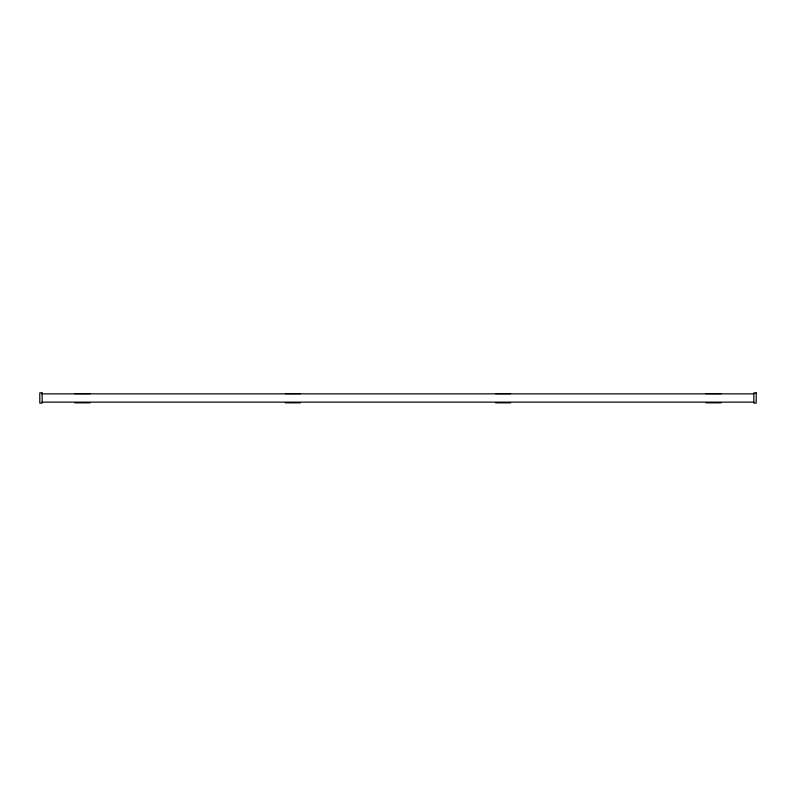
<?xml version="1.0" encoding="UTF-8"?>
<svg xmlns="http://www.w3.org/2000/svg" width="796" height="796" viewBox="0 0 796 796"><rect width="100%" height="100%" fill="white"/><g stroke="black" fill="none" stroke-linecap="round" stroke-linejoin="round"><path stroke-width="1.19" d="M74.884 393.662L89.958 393.662M285.366 393.662L300.44 393.662M495.56 393.662L510.634 393.662M706.042 393.662L721.116 393.662M42.138 393.861L753.862 393.861M42.138 402.139L753.862 402.139M74.884 402.836L89.958 402.836M285.366 402.836L300.44 402.836M495.56 402.836L510.634 402.836M706.042 402.836L721.116 402.836M42.138 392.886L39.8 392.886L39.8 403.114L42.138 403.114L42.138 392.886M756.2 392.886L753.862 392.886L753.862 403.114L756.2 403.114L756.2 392.886"/></g></svg>
